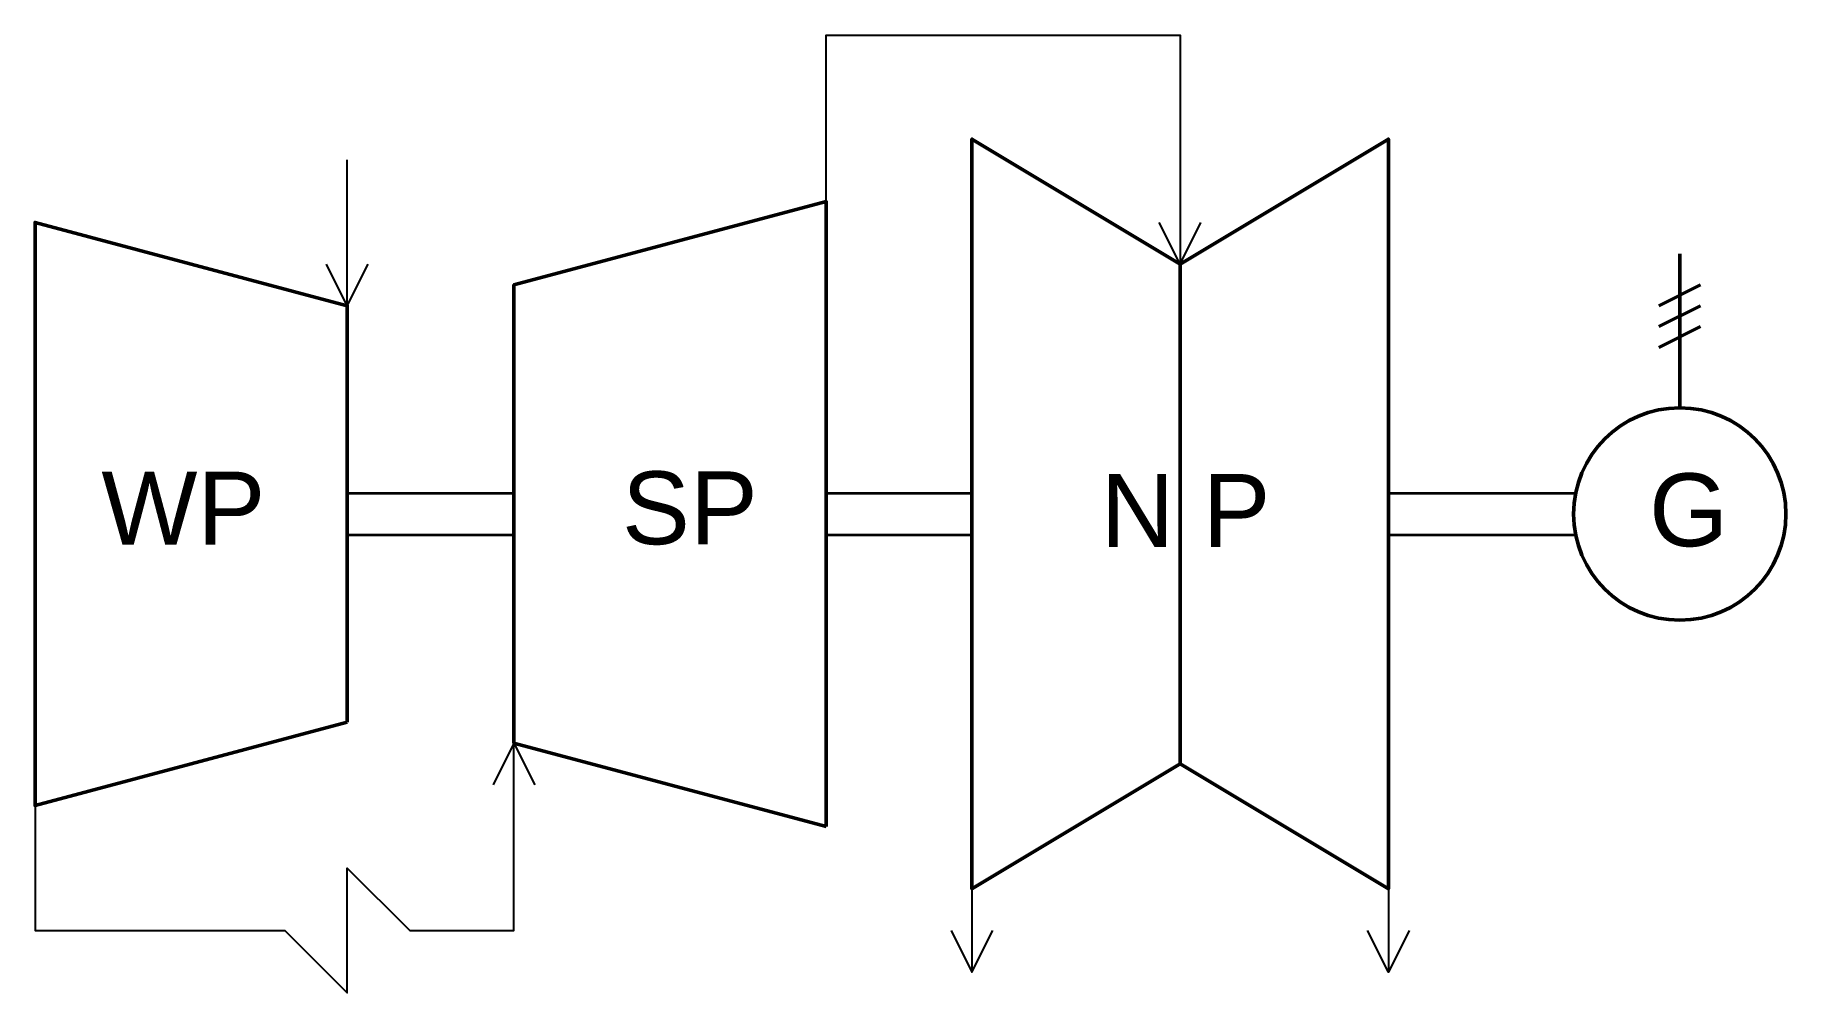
# Model space of a CAD drawing. Header units: millimetres. Extents: x -150 to 691, y -230 to 230.
import ezdxf

# ---------------------------------------------------------------- set-up
doc = ezdxf.new("R2010")
doc.units = ezdxf.units.MM
doc.styles.get("Standard").update_dxf_attribs({"font": 'arial.ttf'})

msp = doc.modelspace()

# ---------------------------------------------------------------- linework, layer by layer
at = {"lineweight": 25}
for p, q in [((400, 120), (390, 140)), ((0, 100), (-10, 120)), ((0, 100), (10, 120)), ((80, -110), (70, -130)), ((300, -180), (300, -220)), ((500, -180), (500, -220))]:
    msp.add_line(p, q, dxfattribs=at)
at = {"lineweight": 50}
for p, q in [((640, 50.99), (640, 125)), ((630, 100), (650, 110)), ((630, 90), (650, 100)), ((630, 80), (650, 90))]:
    msp.add_line(p, q, dxfattribs=at)
at = {"lineweight": 35}
for p, q in [((0, 10), (80, 10)), ((230, 10), (300, 10)), ((500, 10), (590, 10)), ((0, -10), (80, -10)), ((230, -10), (300, -10)), ((500, -10), (590, -10))]:
    msp.add_line(p, q, dxfattribs=at)
at = {"lineweight": 25}
for points in [[(230, 150), (230, 230), (400, 230), (400, 120), (410, 140)], [(0, 100), (0, 170)], [(-150, -140), (-150, -200), (-30, -200), (0, -230), (0, -170), (30, -200), (80, -200), (80, -110), (90, -130)], [(290, -200), (300, -220), (310, -200)], [(510, -200), (500, -220), (490, -200)]]:
    msp.add_lwpolyline(points, dxfattribs=at)
at = {"lineweight": 50}
msp.add_lwpolyline([(400, -120), (300, -180), (300, 180), (400, 120)], dxfattribs=at)
for points in [[(400, -120), (500, -180), (500, 180), (400, 120)], [(230, -150), (230, 150), (80, 110), (80, -110)], [(0, -100), (0, 100), (-150, 140), (-150, -140)]]:
    msp.add_lwpolyline(points, close=True, dxfattribs=at)
msp.add_circle((640, 0), 50.99, dxfattribs=at)

# ---------------------------------------------------------------- texts
at = {"lineweight": 60, "char_height": 35, "attachment_point": 1}
for s, insert in [('WP', (-118.13, 20.33)), ('SP', (131.92, 20.46)), ('N P', (361.87, 19.18)), ('G', (625.23, 19.5))]:
    msp.add_mtext_dynamic_manual_height_columns(s, width=89.8762, gutter_width=12.5, heights=[52.53], dxfattribs=dict(at, insert=insert))

doc.saveas('drawing.dxf')
